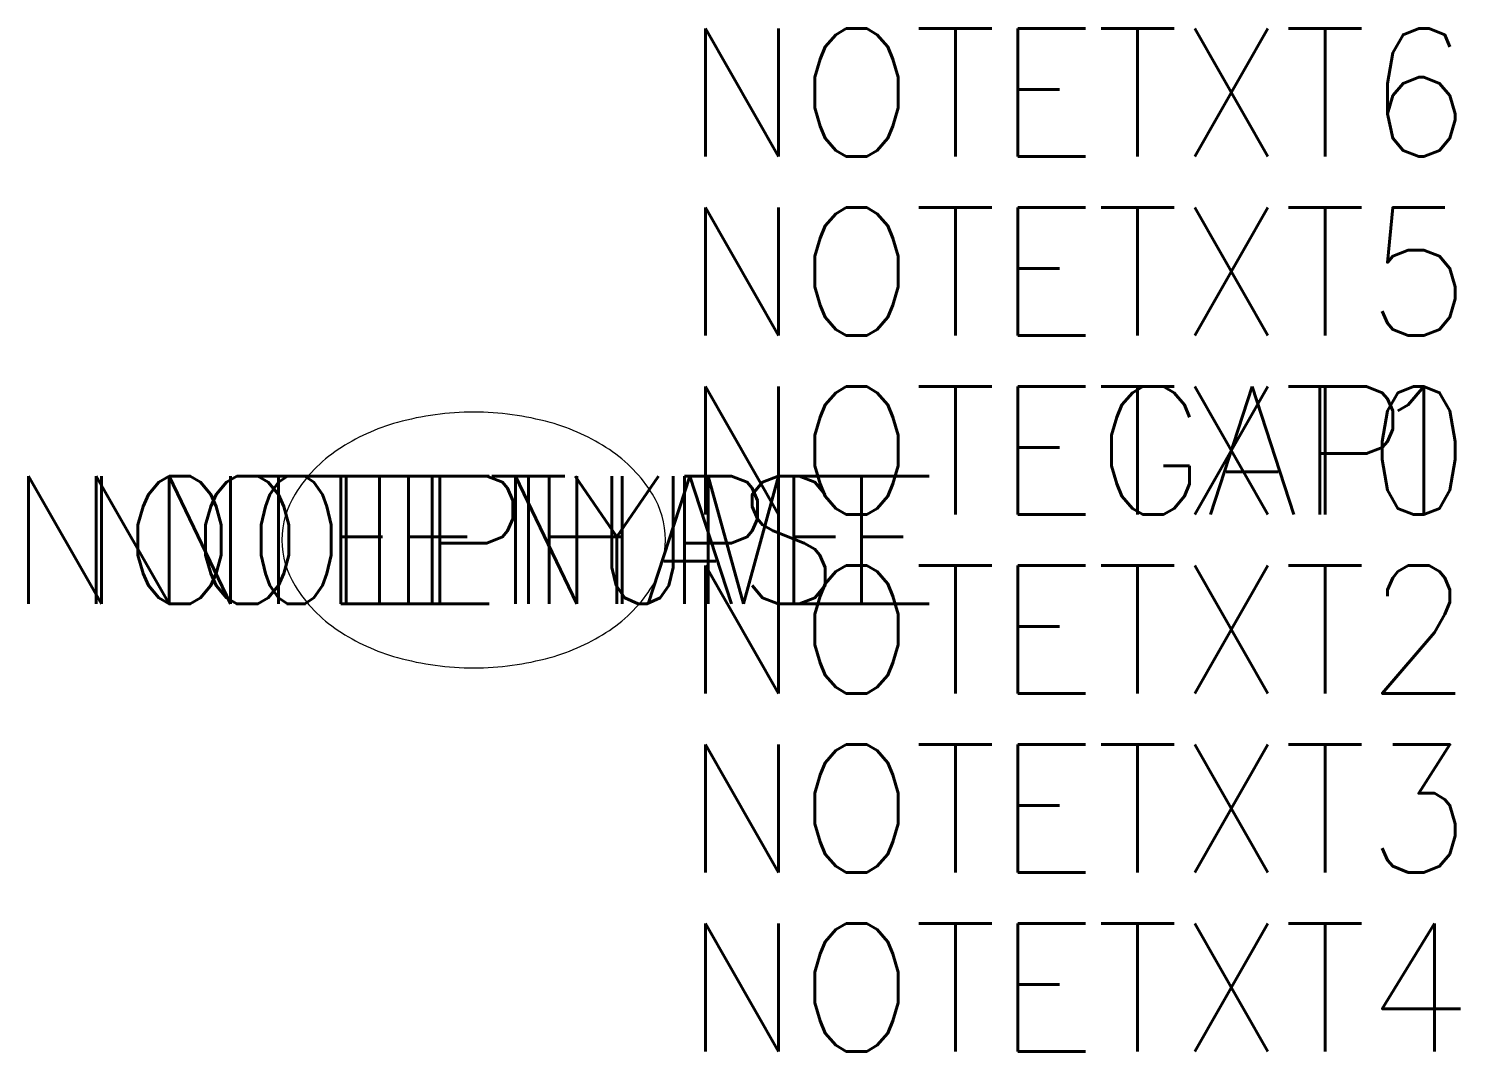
# Model space of a CAD drawing. Extents: x -1 to 10.2, y -4 to 4.
import ezdxf
from ezdxf.enums import TextEntityAlignment as Align

# ---------------------------------------------------------------- set-up
doc = ezdxf.new("R2010")
doc.units = 0
doc.header["$MEASUREMENT"] = 0
doc.layers.get('0').update_dxf_attribs({"linetype": 'CONTINUOUS'})
doc.styles.add('ROMANS', font='romans', dxfattribs={"width": 0.95})

msp = doc.modelspace()

# ---------------------------------------------------------------- linework, layer by layer
at = {"flags": 128}
msp.add_lwpolyline([(1, 0, 0.139889), (1.103, -0.359, 0.107118), (1.439, -0.707, 0.079812), (1.903, -0.919, 0.067459), (2.5, -1, 0.067459), (3.097, -0.919, 0.079812), (3.561, -0.707, 0.107118), (3.897, -0.359, 0.139889), (4, 0, 0.139889), (3.897, 0.359, 0.107118), (3.561, 0.707, 0.079812), (3.097, 0.919, 0.067459), (2.5, 1, 0.067459), (1.903, 0.919, 0.079812), (1.439, 0.707, 0.107118), (1.103, 0.359, 0.139889)], format="xyb", close=True, dxfattribs=at)

# ---------------------------------------------------------------- texts
at = {"style": 'ROMANS', "width": 0.95}
for tag, p, flags in [('NOTETXT6', (4.15, 3), 8), ('NOTETXT5', (4.15, 1.6), 8), ('NOTETXT0', (4.15, 0.2), 9)]:
    msp.add_attdef(tag, p, '', height=1, dxfattribs=dict(at, flags=flags))
for tag in ['NOTEGAP', 'NOTETXT1']:
    msp.add_attdef(tag, (4.15, 0.2), '', height=1, dxfattribs=at)
at = {"style": 'ROMANS', "width": 0.95, "flags": 9}
for tag, text in [('NOTEPHASE', '1'), ('NOTETYPE', 'ELL')]:
    msp.add_attdef(tag, text=text, height=1, dxfattribs=at).set_placement((2.5, 0), align=Align.MIDDLE)
at = {"style": 'ROMANS', "width": 0.8}
msp.add_attdef('NOTENUM', text='XX', height=1, dxfattribs=at).set_placement((2.5, 0), align=Align.MIDDLE)
at = {"style": 'ROMANS', "width": 0.95}
msp.add_attdef('NOTETXT2', text='', height=1, dxfattribs=at).set_placement((4.15, -0.2), align=Align.TOP_LEFT)
at = {"style": 'ROMANS', "width": 0.95, "flags": 8}
for tag, p in [('NOTETXT3', (4.15, -1.6)), ('NOTETXT4', (4.15, -3))]:
    msp.add_attdef(tag, text='', height=1, dxfattribs=at).set_placement(p, align=Align.TOP_LEFT)

doc.saveas('drawing.dxf')
